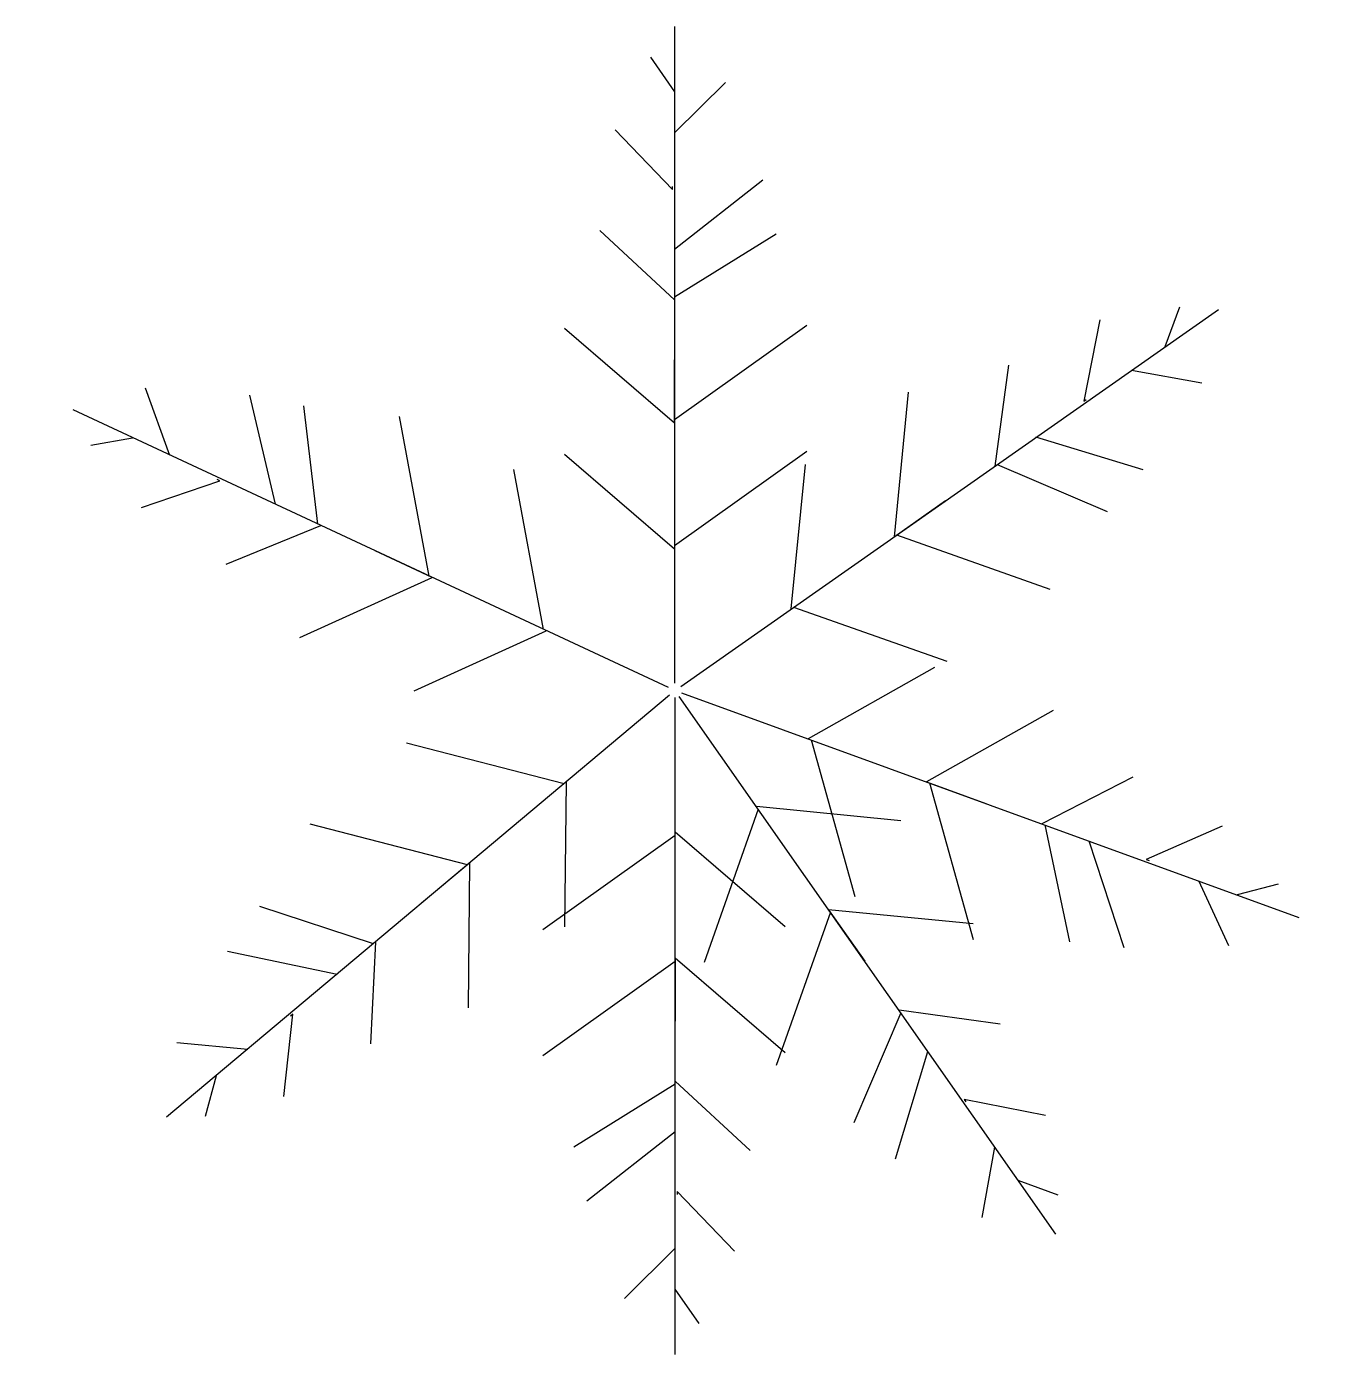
# Model space of a CAD drawing. Extents: x -0.55 to 0.55, y -0.56 to 0.56.
import ezdxf

# ---------------------------------------------------------------- set-up
doc = ezdxf.new("R2010")
doc.units = 0
doc.linetypes.add('$TD_AUDIT_GENERATED__1D_', pattern=[0])
doc.layers.get('0').update_dxf_attribs({"linetype": 'CONTINUOUS'})
doc.layers.add('ARV', color=7, linetype='$TD_AUDIT_GENERATED__1D_')

# ---------------------------------------------------------------- blocks, each defined once
blk = doc.blocks.new('LEAF2')
for p, q in [((0, -2.58), (0, -238.27)), ((0.08, -52.01), (-47.39, -85.93)), ((39.63, -84.8), (0.08, -50.88)), ((0.08, -97.23), (-47.39, -131.14)), ((39.63, -130.01), (0.08, -96.1)), ((0.08, -96.1), (0.08, -96.1)), ((0.08, -96.1), (0.08, -118.71)), ((0.08, -141.32), (-36.31, -163.93)), ((26.97, -165.06), (0.08, -140.19)), ((-31.57, -183.14), (0.08, -158.27)), ((21.44, -201.23), (0.87, -179.75)), ((0.87, -179.75), (0.87, -180.88)), ((-18.12, -218.19), (0.08, -200.1)), ((8.78, -227.23), (0.08, -214.8))]:
    blk.add_line(p, q)

msp = doc.modelspace()

# ---------------------------------------------------------------- block references
at = {"layer": 'ARV', "xscale": 0.00234666432, "yscale": 0.00234666432, "zscale": 0.003555552}
for rotation in [179.9999999999999, 125, 244.9999999999999, 309.9999999999999, 69.99999999999999, 34.99999999999999]:
    msp.add_blockref('LEAF2', (-0.0057, 0.0021), dxfattribs=dict(at, rotation=rotation))
msp.add_blockref('LEAF2', (-0.0057, 0.0021), dxfattribs=at)

doc.saveas('drawing.dxf')
